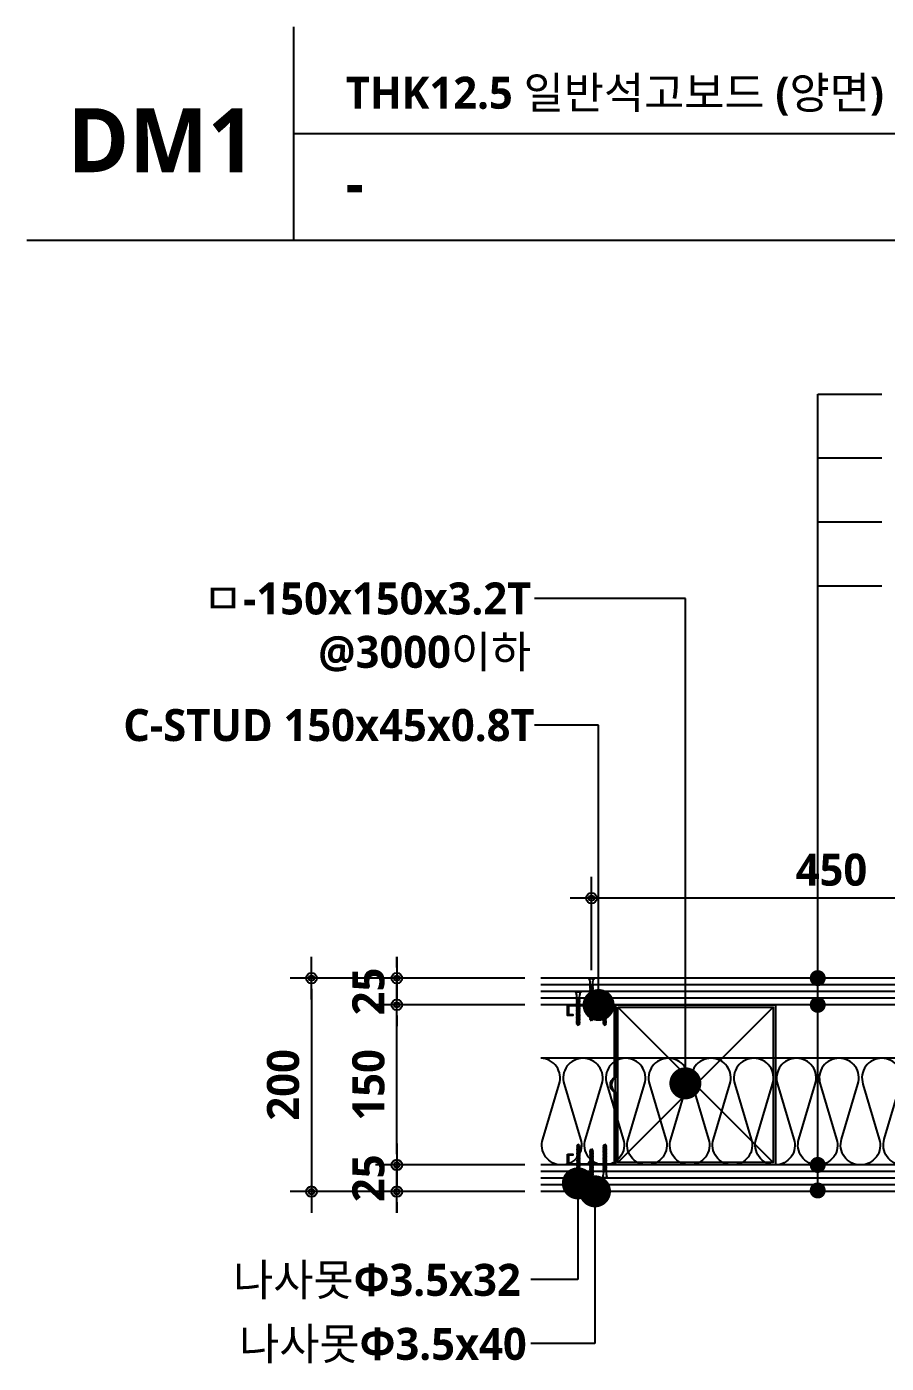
# Model space of a CAD drawing. Extents: x 200 to 24872, y 200 to 5740.
# Drawn here: x 17000 to 17806, y 4488 to 5740 of the extents above; entities that cross this region are included whole.
import ezdxf
from ezdxf.enums import TextEntityAlignment as Align

# ---------------------------------------------------------------- set-up
doc = ezdxf.new("R2010")
doc.units = 0
doc.header["$LTSCALE"] = 10
doc.header["$MEASUREMENT"] = 0
doc.header["$PDSIZE"] = -2
doc.layers.get('0').update_dxf_attribs({"linetype": 'CONTINUOUS'})
doc.layers.get('Defpoints').update_dxf_attribs({"color": 143, "linetype": 'CONTINUOUS'})
for name, color, linetype in [('A-ANNO-GRA1', 7, 'CONTINUOUS'), ('A-ANNO-LEAD', 4, 'CONTINUOUS'), ('A-ANNO-TEXT1', 7, 'CONTINUOUS'), ('A-DIM', 7, 'CONTINUOUS'), ('A-insul', 251, 'CONTINUOUS'), ('A-LEADER', 7, 'CONTINUOUS'), ('A-ST-AXIS-DIM', 7, 'CONTINUOUS'), ('A-STEEL', 7, 'CONTINUOUS'), ('A-STUD', 3, 'CONTINUOUS'), ('A-WALL-DRY', 7, 'CONTINUOUS'), ('나사못32', 8, 'CONTINUOUS'), ('나사못40', 8, 'CONTINUOUS')]:
    doc.layers.add(name, color=color, linetype=linetype)
doc.styles.add('2020음성 1차', font='NanumGothicBold.ttf')
doc.dimstyles.new('DLEADER', dxfattribs={"dimscale": 50, "dimtxt": 3, "dimasz": 3, "dimexe": 1, "dimexo": 8, "dimgap": 1, "dimtad": 1, "dimdec": 0, "dimrnd": 0.25, "dimdsep": 32, "dimtxsty": '2020음성 1차', "dimblk": 'DOT', "dimcen": 5, "dimclrd": 4, "dimclre": 4, "dimclrt": 3, "dimadec": 0, "dimazin": 0, "dimtfac": 1, "dimtdec": 0, "dimtix": 1, "dimtmove": 2, "dimatfit": 1, "dimldrblk": 'DOT', "dimfxl": 1, "dimarcsym": 0})
doc.dimstyles.new('RI-DOT-150', dxfattribs={"dimscale": 150, "dimtxt": 3, "dimasz": 1, "dimexe": 2, "dimexo": 2, "dimgap": 1, "dimtad": 1, "dimdec": 0, "dimzin": 9, "dimdsep": 46, "dimtxsty": '2020음성 1차', "dimcen": 0, "dimclrd": 256, "dimclre": 256, "dimclrt": 3, "dimadec": 0, "dimazin": 0, "dimtm": 1e-09, "dimtfac": 1, "dimtdec": 0, "dimtix": 1, "dimtmove": 2, "dimatfit": 3, "dimfxl": 1.25, "dimtolj": 1, "dimtzin": 0, "dimlwd": -1, "dimlwe": -1, "dimarcsym": 0})

# ---------------------------------------------------------------- blocks, each defined once
blk = doc.blocks.new('DIMDOT')
at = {"layer": 'A-DIM', "color": 7, "linetype": 'Continuous'}
blk.add_line((-2, 0), (2, 0), dxfattribs=at)
for radius in [0.5, 0.25]:
    blk.add_circle((0, 0), radius, dxfattribs=at)
blk = doc.blocks.new('*D73')
at = {"layer": 'A-ST-AXIS-DIM'}
for p, q in [((17467.00000028306, 4848.672318675352), (17247.00000029156, 4848.672318675352)), ((17267.00000029156, 4838.672318675352), (17267.00000029156, 4658.672318942699)), ((17467.00000028434, 4648.672318942699), (17247.00000029156, 4648.672318942699))]:
    blk.add_line(p, q, dxfattribs=at)
at = {"layer": 'Defpoints', "color": 0}
for p in [(17482.00000028306, 4848.672318675352), (17267.00000029156, 4648.672318942699), (17482.00000028434, 4648.672318942699)]:
    blk.add_point(p, dxfattribs=at)
at = {"layer": 'A-ST-AXIS-DIM', "linetype": 'ByBlock', "xscale": 10, "yscale": 10, "zscale": 10}
for p, rotation in [((17267.00000029156, 4848.672318675352), 90), ((17267.00000029156, 4648.672318942699), 270)]:
    blk.add_blockref('DIMDOT', p, dxfattribs=dict(at, rotation=rotation))
at = {"layer": 'A-ST-AXIS-DIM', "color": 3, "ltscale": 10, "insert": (17240.50852301883, 4748.672318809025), "char_height": 30, "attachment_point": 5, "rotation": 90, "style": '2020음성 1차'}
blk.add_mtext('\\A1;200', dxfattribs=at)
blk = doc.blocks.new('*D74')
at = {"layer": 'A-ST-AXIS-DIM'}
for p, q in [((17467.00000028693, 4823.672318675366), (17327.00000029156, 4823.672318675366)), ((17347.00000029156, 4683.672318942699), (17347.00000029156, 4813.672318675366)), ((17467.00000028621, 4673.672318942699), (17327.00000029156, 4673.672318942699))]:
    blk.add_line(p, q, dxfattribs=at)
at = {"layer": 'Defpoints', "color": 0}
for p in [(17347.00000029156, 4823.672318675366), (17482.00000028693, 4823.672318675366), (17482.00000028621, 4673.672318942699)]:
    blk.add_point(p, dxfattribs=at)
at = {"layer": 'A-ST-AXIS-DIM', "linetype": 'ByBlock', "xscale": 10, "yscale": 10, "zscale": 10}
for p, rotation in [((17347.00000029156, 4823.672318675366), 90), ((17347.00000029156, 4673.672318942699), 270)]:
    blk.add_blockref('DIMDOT', p, dxfattribs=dict(at, rotation=rotation))
at = {"layer": 'A-ST-AXIS-DIM', "color": 3, "ltscale": 10, "insert": (17320.50852301883, 4748.672318809033), "char_height": 30, "attachment_point": 5, "rotation": 90, "style": '2020음성 1차'}
blk.add_mtext('\\A1;150', dxfattribs=at)
blk = doc.blocks.new('*D75')
at = {"layer": 'A-ST-AXIS-DIM'}
for p, q in [((17347.00000029156, 4683.672318942685), (17347.00000029156, 4693.672318942685)), ((17467.00000028702, 4673.672318942685), (17327.00000029156, 4673.672318942685)), ((17347.00000029156, 4648.672318942699), (17347.00000029156, 4673.672318942685)), ((17467.00000028685, 4648.672318942699), (17327.00000029156, 4648.672318942699)), ((17347.00000029156, 4638.672318942699), (17347.00000029156, 4628.672318942699))]:
    blk.add_line(p, q, dxfattribs=at)
at = {"layer": 'Defpoints', "color": 0}
for p in [(17347.00000029156, 4673.672318942685), (17482.00000028702, 4673.672318942685), (17482.00000028685, 4648.672318942699)]:
    blk.add_point(p, dxfattribs=at)
at = {"layer": 'A-ST-AXIS-DIM', "linetype": 'ByBlock', "xscale": 10, "yscale": 10, "zscale": 10}
for p, rotation in [((17347.00000029156, 4673.672318942685), 270), ((17347.00000029156, 4648.672318942699), 90)]:
    blk.add_blockref('DIMDOT', p, dxfattribs=dict(at, rotation=rotation))
at = {"layer": 'A-ST-AXIS-DIM', "color": 3, "ltscale": 10, "insert": (17320.46590938247, 4661.172318942692), "char_height": 30, "attachment_point": 5, "rotation": 90, "style": '2020음성 1차'}
blk.add_mtext('\\A1;25', dxfattribs=at)
blk = doc.blocks.new('*D76')
at = {"layer": 'A-ST-AXIS-DIM'}
for p, q in [((17347.00000029156, 4858.672318675352), (17347.00000029156, 4868.672318675352)), ((17467.00000028702, 4848.672318675352), (17327.00000029156, 4848.672318675352)), ((17347.00000029156, 4823.672318675366), (17347.00000029156, 4848.672318675352)), ((17467.00000028685, 4823.672318675366), (17327.00000029156, 4823.672318675366)), ((17347.00000029156, 4813.672318675366), (17347.00000029156, 4803.672318675366))]:
    blk.add_line(p, q, dxfattribs=at)
at = {"layer": 'Defpoints', "color": 0}
for p in [(17347.00000029156, 4848.672318675352), (17482.00000028702, 4848.672318675352), (17482.00000028685, 4823.672318675366)]:
    blk.add_point(p, dxfattribs=at)
at = {"layer": 'A-ST-AXIS-DIM', "linetype": 'ByBlock', "xscale": 10, "yscale": 10, "zscale": 10}
for p, rotation in [((17347.00000029156, 4848.672318675352), 270), ((17347.00000029156, 4823.672318675366), 90)]:
    blk.add_blockref('DIMDOT', p, dxfattribs=dict(at, rotation=rotation))
at = {"layer": 'A-ST-AXIS-DIM', "color": 3, "ltscale": 10, "insert": (17320.46590938247, 4836.172318675359), "char_height": 30, "attachment_point": 5, "rotation": 90, "style": '2020음성 1차'}
blk.add_mtext('\\A1;25', dxfattribs=at)
blk = doc.blocks.new('*D78')
at = {"layer": 'A-ST-AXIS-DIM'}
for p, q in [((17529.48585798964, 4856.111153100814), (17529.48585798964, 4943.61115309353)), ((17979.48585798964, 4856.111153102946), (17979.48585798964, 4943.61115309353)), ((17969.48585798964, 4923.61115309353), (17539.48585798964, 4923.61115309353))]:
    blk.add_line(p, q, dxfattribs=at)
at = {"layer": 'Defpoints', "color": 0}
for p in [(17529.48585798964, 4923.61115309353), (17529.48585798964, 4841.111153100814), (17979.48585798964, 4841.111153102946)]:
    blk.add_point(p, dxfattribs=at)
at = {"layer": 'A-ST-AXIS-DIM', "linetype": 'ByBlock', "xscale": 10, "yscale": 10, "zscale": 10, "rotation": 180}
blk.add_blockref('DIMDOT', (17529.48585798964, 4923.61115309353), dxfattribs=at)
at = {"layer": 'A-ST-AXIS-DIM', "linetype": 'ByBlock', "xscale": 10, "yscale": 10, "zscale": 10}
blk.add_blockref('DIMDOT', (17979.48585798964, 4923.61115309353), dxfattribs=at)
at = {"layer": 'A-ST-AXIS-DIM', "color": 3, "ltscale": 10, "insert": (17754.48585798964, 4950.102630366257), "char_height": 30, "attachment_point": 5, "style": '2020음성 1차'}
blk.add_mtext('\\A1;450', dxfattribs=at)
blk = doc.blocks.new('_Dot')
at = {"color": 0, "lineweight": -2}
blk.add_line((-0.5, 0), (-1, 0), dxfattribs=at)
at = {"color": 0, "const_width": 0.5}
blk.add_lwpolyline([(-0.25, 0, 1), (0.25, 0, 1)], format="xyb", close=True, dxfattribs=at)
blk = doc.blocks.new('SYM-DOT')
at = {"layer": 'A-LEADER', "const_width": 7.5}
blk.add_lwpolyline([(-7.059022421001259, 1.842695543846275, 1), (0.4409775789987407, 1.842695543846275, 1)], format="xyb", close=True, dxfattribs=at)
blk = doc.blocks.new('kcc나사못40')
at = {"layer": '나사못40'}
for p, q in [((1.500000002384354, 38.49999986732496), (1.000000002384354, 38.19999986732496)), ((1.000000002384354, 38.19999986732496), (1.500000002384354, 37.89999986732496)), ((1.500000002384354, 38.49999986732496), (2.750000002384354, 39.99999986732496)), ((1.500000002384354, 38.49999986732496), (4.000000002384353, 37.89999986732496)), ((1.500000002384354, 37.89999986732496), (4.000000002384353, 37.29999986732497)), ((1.500000002384354, 37.89999986732495), (1.500000002384354, 37.19999986732496)), ((1.500000002384354, 37.89999986732495), (4.000000002384353, 37.89999986732496)), ((4.000000002384353, 38.59999986732497), (2.750000002384354, 39.99999986732496)), ((4.000000002384339, 38.59999986732497), (4.000000002384326, 37.89999986732496)), ((4.000000002384353, 37.89999986732496), (4.500000002384353, 37.59999986732497)), ((4.500000002384353, 37.59999986732497), (4.000000002384353, 37.29999986732497)), ((1.500000002384354, 37.19999986732496), (1.000000002384354, 36.89999986732496)), ((1.000000002384354, 36.89999986732496), (1.500000002384354, 36.59999986732497)), ((1.500000002384382, 35.89999986732498), (1.000000002384382, 35.59999986732497)), ((1.000000002384382, 35.59999986732497), (1.500000002384382, 35.29999986732498)), ((1.50000000238441, 34.599999867325), (1.00000000238441, 34.299999867325)), ((1.00000000238441, 34.299999867325), (1.50000000238441, 33.999999867325)), ((1.500000002384439, 33.29999986732501), (1.000000002384439, 32.99999986732502)), ((1.000000002384439, 32.99999986732502), (1.500000002384439, 32.69999986732502)), ((1.500000002384467, 31.99999986732503), (1.000000002384467, 31.69999986732503)), ((1.000000002384467, 31.69999986732503), (1.500000002384467, 31.39999986732504)), ((1.500000002384496, 30.69999986732505), (1.000000002384496, 30.39999986732505)), ((1.000000002384496, 30.39999986732505), (1.500000002384496, 30.09999986732506)), ((1.500000002384524, 29.39999986732507), (1.000000002384524, 29.09999986732507)), ((1.000000002384524, 29.09999986732507), (1.500000002384524, 28.79999986732507)), ((1.500000002384552, 28.09999986732508), (1.000000002384552, 27.79999986732509)), ((1.000000002384552, 27.79999986732509), (1.500000002384552, 27.49999986732509)), ((1.500000002384581, 26.7999998673251), (1.000000002384581, 26.4999998673251)), ((1.000000002384581, 26.4999998673251), (1.500000002384581, 26.19999986732511)), ((1.500000002384609, 25.49999986732512), (1.000000002384609, 25.19999986732512)), ((1.000000002384609, 25.19999986732512), (1.500000002384609, 24.89999986732512)), ((1.500000002384354, 37.19999986732496), (4.000000002384353, 36.59999986732497)), ((1.500000002384354, 36.59999986732497), (4.000000002384353, 35.99999986732497)), ((1.500000002384382, 36.59999986732497), (1.500000002384382, 35.89999986732496)), ((1.500000002384382, 36.59999986732497), (4.000000002384311, 36.59999986732497)), ((1.500000002384382, 35.89999986732498), (4.000000002384382, 35.29999986732498)), ((1.500000002384382, 35.29999986732498), (4.000000002384382, 34.69999986732498)), ((1.50000000238441, 35.29999986732498), (1.50000000238441, 34.59999986732498)), ((1.500000002384382, 35.29999986732498), (4.000000002384382, 35.29999986732498)), ((1.50000000238441, 34.599999867325), (4.00000000238441, 33.999999867325)), ((1.500000002384439, 33.999999867325), (1.500000002384439, 33.299999867325)), ((1.50000000238441, 33.999999867325), (4.00000000238441, 33.39999986732501)), ((1.500000002384439, 33.999999867325), (4.000000002384368, 33.999999867325)), ((1.500000002384439, 33.29999986732501), (4.000000002384439, 32.69999986732502)), ((1.500000002384439, 32.69999986732502), (4.000000002384439, 32.09999986732503)), ((1.500000002384467, 32.69999986732502), (1.500000002384467, 31.99999986732502)), ((1.500000002384467, 32.69999986732502), (4.000000002384439, 32.69999986732502)), ((1.500000002384467, 31.99999986732503), (4.000000002384467, 31.39999986732504)), ((1.500000002384496, 31.39999986732504), (1.500000002384496, 30.69999986732503)), ((1.500000002384467, 31.39999986732504), (4.000000002384467, 30.79999986732504)), ((1.500000002384496, 31.39999986732504), (4.000000002384425, 31.39999986732504)), ((1.500000002384496, 30.69999986732505), (4.000000002384496, 30.09999986732506)), ((1.500000002384496, 30.09999986732506), (4.000000002384496, 29.49999986732506)), ((1.500000002384524, 30.09999986732506), (1.500000002384524, 29.39999986732505)), ((1.500000002384524, 30.09999986732506), (4.000000002384454, 30.09999986732506)), ((1.500000002384524, 29.39999986732507), (4.000000002384524, 28.79999986732507)), ((1.500000002384552, 28.79999986732507), (1.500000002384552, 28.09999986732507)), ((1.500000002384524, 28.79999986732507), (4.000000002384524, 28.19999986732508)), ((1.500000002384552, 28.79999986732507), (4.000000002384481, 28.79999986732507)), ((1.500000002384552, 28.09999986732508), (4.000000002384552, 27.49999986732509)), ((1.500000002384552, 27.49999986732509), (4.000000002384552, 26.89999986732509)), ((1.500000002384581, 27.49999986732509), (1.500000002384581, 26.79999986732509)), ((1.500000002384581, 27.49999986732509), (4.00000000238451, 27.49999986732509)), ((1.500000002384581, 26.7999998673251), (4.000000002384581, 26.19999986732511)), ((1.500000002384609, 26.19999986732511), (1.500000002384609, 25.4999998673251)), ((1.500000002384581, 26.19999986732511), (4.000000002384581, 25.59999986732511)), ((1.500000002384609, 26.19999986732511), (4.000000002384538, 26.19999986732511)), ((1.500000002384609, 25.49999986732512), (4.000000002384609, 24.89999986732512)), ((4.000000002384326, 37.29999986732496), (4.000000002384311, 36.59999986732497)), ((4.000000002384353, 36.59999986732497), (4.500000002384353, 36.29999986732499)), ((4.500000002384353, 36.29999986732499), (4.000000002384353, 35.99999986732497)), ((4.000000002384353, 35.99999986732497), (4.000000002384339, 35.29999986732498)), ((4.000000002384382, 35.29999986732498), (4.500000002384382, 34.999999867325)), ((4.500000002384382, 34.999999867325), (4.000000002384382, 34.69999986732498)), ((4.000000002384382, 34.69999986732498), (4.000000002384368, 33.999999867325)), ((4.00000000238441, 33.999999867325), (4.50000000238441, 33.69999986732502)), ((4.50000000238441, 33.69999986732502), (4.00000000238441, 33.39999986732501)), ((4.00000000238441, 33.39999986732501), (4.000000002384396, 32.69999986732502)), ((4.000000002384439, 32.69999986732502), (4.500000002384438, 32.39999986732504)), ((4.500000002384438, 32.39999986732504), (4.000000002384439, 32.09999986732503)), ((4.000000002384439, 32.09999986732503), (4.000000002384425, 31.39999986732504)), ((4.000000002384467, 31.39999986732504), (4.500000002384467, 31.09999986732506)), ((4.500000002384467, 31.09999986732506), (4.000000002384467, 30.79999986732504)), ((4.000000002384467, 30.79999986732504), (4.000000002384454, 30.09999986732506)), ((4.000000002384496, 30.09999986732506), (4.500000002384496, 29.79999986732507)), ((4.500000002384496, 29.79999986732507), (4.000000002384496, 29.49999986732506)), ((4.000000002384496, 29.49999986732506), (4.000000002384481, 28.79999986732507)), ((4.000000002384524, 28.79999986732507), (4.500000002384523, 28.49999986732509)), ((4.500000002384523, 28.49999986732509), (4.000000002384524, 28.19999986732508)), ((4.000000002384524, 28.19999986732508), (4.00000000238451, 27.49999986732509)), ((4.000000002384552, 27.49999986732509), (4.500000002384552, 27.1999998673251)), ((4.500000002384552, 27.1999998673251), (4.000000002384552, 26.89999986732509)), ((4.000000002384552, 26.89999986732509), (4.000000002384538, 26.19999986732511)), ((4.000000002384581, 26.19999986732511), (4.500000002384581, 25.89999986732512)), ((4.500000002384581, 25.89999986732512), (4.000000002384581, 25.59999986732511)), ((4.000000002384581, 25.59999986732511), (4.000000002384566, 24.89999986732512)), ((1.500000002384638, 24.19999986732513), (1.000000002384638, 23.89999986732513)), ((1.000000002384638, 23.89999986732513), (1.500000002384638, 23.59999986732514)), ((1.500000002384666, 22.89999986732515), (1.000000002384666, 22.59999986732515)), ((1.000000002384666, 22.59999986732515), (1.500000002384666, 22.29999986732515)), ((1.500000002384695, 21.59999986732517), (1.000000002384695, 21.29999986732517)), ((1.000000002384695, 21.29999986732517), (1.500000002384695, 20.99999986732517)), ((1.500000002384723, 20.29999986732518), (1.000000002384723, 19.99999986732518)), ((1.000000002384723, 19.99999986732518), (1.500000002384723, 19.69999986732519)), ((1.500000002384751, 18.9999998673252), (1.000000002384751, 18.6999998673252)), ((1.000000002384751, 18.6999998673252), (1.500000002384751, 18.39999986732521)), ((1.50000000238478, 17.69999986732521), (1.00000000238478, 17.39999986732522)), ((1.00000000238478, 17.39999986732522), (1.50000000238478, 17.09999986732522)), ((1.500000002384808, 16.39999986732523), (1.000000002384808, 16.09999986732524)), ((1.000000002384808, 16.09999986732524), (1.500000002384808, 15.79999986732524)), ((1.500000002384837, 15.09999986732525), (1.000000002384837, 14.79999986732525)), ((1.000000002384837, 14.79999986732525), (1.500000002384837, 14.49999986732526)), ((1.500000002384865, 13.79999986732527), (1.000000002384865, 13.49999986732527)), ((1.000000002384865, 13.49999986732527), (1.500000002384865, 13.19999986732527)), ((1.500000002384609, 24.89999986732512), (4.000000002384609, 24.29999986732513)), ((1.500000002384638, 24.89999986732512), (1.500000002384638, 24.19999986732512)), ((1.500000002384638, 24.89999986732512), (4.000000002384566, 24.89999986732512)), ((1.500000002384638, 24.19999986732513), (4.000000002384638, 23.59999986732514)), ((1.500000002384666, 23.59999986732514), (1.500000002384666, 22.89999986732514)), ((1.500000002384638, 23.59999986732514), (4.000000002384638, 22.99999986732514)), ((1.500000002384666, 23.59999986732514), (4.000000002384596, 23.59999986732514)), ((1.500000002384666, 22.89999986732515), (4.000000002384666, 22.29999986732515)), ((1.500000002384666, 22.29999986732515), (4.000000002384666, 21.69999986732516)), ((1.500000002384695, 22.29999986732515), (1.500000002384695, 21.59999986732515)), ((1.500000002384666, 22.29999986732515), (4.000000002384623, 22.29999986732515)), ((1.500000002384695, 21.59999986732517), (4.000000002384695, 20.99999986732517)), ((1.500000002384723, 20.99999986732517), (1.500000002384723, 20.29999986732517)), ((1.500000002384695, 20.99999986732517), (4.000000002384695, 20.39999986732518)), ((1.500000002384695, 20.99999986732517), (4.000000002384695, 20.99999986732517)), ((1.500000002384723, 20.29999986732518), (4.000000002384724, 19.69999986732519)), ((1.500000002384723, 19.69999986732519), (4.000000002384724, 19.09999986732519)), ((1.500000002384751, 19.69999986732519), (1.500000002384751, 18.99999986732519)), ((1.500000002384751, 19.69999986732519), (4.000000002384724, 19.69999986732519)), ((1.500000002384751, 18.9999998673252), (4.000000002384751, 18.39999986732521)), ((1.50000000238478, 18.39999986732521), (1.50000000238478, 17.6999998673252)), ((1.500000002384751, 18.39999986732521), (4.000000002384751, 17.79999986732521)), ((1.50000000238478, 18.39999986732521), (4.000000002384709, 18.39999986732521)), ((1.50000000238478, 17.69999986732521), (4.00000000238478, 17.09999986732522)), ((1.50000000238478, 17.09999986732522), (4.00000000238478, 16.49999986732523)), ((1.500000002384808, 17.09999986732522), (1.500000002384808, 16.39999986732522)), ((1.50000000238478, 17.09999986732522), (4.000000002384737, 17.09999986732522)), ((1.500000002384808, 16.39999986732523), (4.000000002384808, 15.79999986732524)), ((1.500000002384837, 15.79999986732524), (1.500000002384837, 15.09999986732523)), ((1.500000002384808, 15.79999986732524), (4.000000002384808, 15.19999986732524)), ((1.500000002384837, 15.79999986732524), (4.000000002384766, 15.79999986732524)), ((1.500000002384837, 15.09999986732525), (4.000000002384836, 14.49999986732526)), ((1.500000002384837, 14.49999986732526), (4.000000002384836, 13.89999986732526)), ((1.500000002384865, 14.49999986732526), (1.500000002384865, 13.79999986732525)), ((1.500000002384865, 14.49999986732526), (4.000000002384794, 14.49999986732526)), ((1.500000002384865, 13.79999986732527), (4.000000002384866, 13.19999986732527)), ((1.500000002384894, 13.19999986732527), (1.500000002384894, 12.49999986732527)), ((1.500000002384865, 13.19999986732527), (4.000000002384866, 12.59999986732528)), ((1.500000002384894, 13.19999986732527), (4.000000002384823, 13.19999986732527)), ((4.000000002384609, 24.89999986732512), (4.500000002384608, 24.59999986732514)), ((4.500000002384608, 24.59999986732514), (4.000000002384609, 24.29999986732513)), ((4.000000002384609, 24.29999986732513), (4.000000002384596, 23.59999986732514)), ((4.000000002384638, 23.59999986732514), (4.500000002384637, 23.29999986732516)), ((4.500000002384637, 23.29999986732516), (4.000000002384638, 22.99999986732514)), ((4.000000002384638, 22.99999986732514), (4.000000002384623, 22.29999986732515)), ((4.000000002384666, 22.29999986732515), (4.500000002384666, 21.99999986732517)), ((4.500000002384666, 21.99999986732517), (4.000000002384666, 21.69999986732516)), ((4.000000002384666, 21.69999986732516), (4.000000002384652, 20.99999986732517)), ((4.000000002384695, 20.99999986732517), (4.500000002384695, 20.69999986732519)), ((4.500000002384695, 20.69999986732519), (4.000000002384695, 20.39999986732518)), ((4.000000002384695, 20.39999986732518), (4.00000000238468, 19.69999986732519)), ((4.000000002384724, 19.69999986732519), (4.500000002384723, 19.39999986732521)), ((4.500000002384723, 19.39999986732521), (4.000000002384724, 19.09999986732519)), ((4.000000002384724, 19.09999986732519), (4.000000002384709, 18.39999986732521)), ((4.000000002384751, 18.39999986732521), (4.500000002384751, 18.09999986732522)), ((4.500000002384751, 18.09999986732522), (4.000000002384751, 17.79999986732521)), ((4.000000002384751, 17.79999986732521), (4.000000002384737, 17.09999986732522)), ((4.00000000238478, 17.09999986732522), (4.50000000238478, 16.79999986732524)), ((4.50000000238478, 16.79999986732524), (4.00000000238478, 16.49999986732523)), ((4.00000000238478, 16.49999986732523), (4.000000002384766, 15.79999986732524)), ((4.000000002384808, 15.79999986732524), (4.500000002384809, 15.49999986732526)), ((4.500000002384809, 15.49999986732526), (4.000000002384808, 15.19999986732524)), ((4.000000002384808, 15.19999986732524), (4.000000002384794, 14.49999986732526)), ((4.000000002384836, 14.49999986732526), (4.500000002384836, 14.19999986732527)), ((4.500000002384836, 14.19999986732527), (4.000000002384836, 13.89999986732526)), ((4.000000002384836, 13.89999986732526), (4.000000002384823, 13.19999986732527)), ((4.000000002384866, 13.19999986732527), (4.500000002384866, 12.89999986732529)), ((4.500000002384866, 12.89999986732529), (4.000000002384866, 12.59999986732528)), ((4.000000002384866, 12.59999986732528), (4.000000002384851, 11.89999986732529)), ((2.384354e-09, 0.3999998673249578), (5.500000002384354, 0.3999998673249578)), ((2.384354e-09, -1.326750407e-07), (2.384354e-09, 0.3999998673249578)), ((1.500000002384894, 12.49999986732528), (1.000000002384894, 12.19999986732529)), ((1.000000002384894, 12.19999986732529), (1.500000002384894, 11.89999986732529)), ((1.500000002384922, 11.1999998673253), (1.000000002384922, 10.8999998673253)), ((1.000000002384922, 10.8999998673253), (1.500000002384922, 10.59999986732531)), ((1.50000000238495, 9.89999986732532), (1.00000000238495, 9.599999867325323)), ((1.00000000238495, 9.599999867325323), (1.50000000238495, 9.299999867325324)), ((1.500000002384979, 8.599999867325337), (1.000000002384979, 8.29999986732534)), ((1.000000002384979, 8.29999986732534), (1.500000002384979, 7.999999867325343)), ((1.500000002385007, 7.299999867325353), (1.000000002385007, 6.999999867325357)), ((1.000000002385007, 6.999999867325357), (1.500000002385007, 6.699999867325361)), ((1.500000002384894, 12.49999986732528), (4.000000002384893, 11.89999986732529)), ((1.500000002384894, 11.89999986732529), (4.000000002384893, 11.2999998673253)), ((1.500000002384922, 11.89999986732529), (1.500000002384922, 11.19999986732529)), ((1.500000002384922, 11.89999986732529), (4.000000002384851, 11.89999986732529)), ((1.500000002384922, 11.1999998673253), (4.000000002384922, 10.59999986732531)), ((1.50000000238495, 10.59999986732531), (1.50000000238495, 9.899999867325308)), ((1.500000002384922, 10.59999986732531), (4.000000002384922, 9.999999867325315)), ((1.50000000238495, 10.59999986732531), (4.000000002384879, 10.59999986732531)), ((1.50000000238495, 9.89999986732532), (4.00000000238495, 9.299999867325324)), ((1.50000000238495, 9.299999867325324), (4.00000000238495, 8.699999867325332)), ((1.500000002384979, 9.299999867325324), (1.500000002384979, 8.599999867325323)), ((1.500000002384979, 9.299999867325324), (4.000000002384908, 9.299999867325324)), ((1.500000002384979, 8.599999867325337), (4.000000002384978, 7.999999867325343)), ((1.500000002385007, 7.999999867325343), (1.500000002385007, 7.299999867325339)), ((1.500000002384979, 7.999999867325343), (4.000000002384978, 7.399999867325348)), ((1.500000002384979, 7.999999867325343), (4.000000002384978, 7.999999867325343)), ((1.500000002385007, 7.299999867325353), (4.000000002385007, 6.699999867325361)), ((1.500000002385007, 6.699999867325361), (4.000000002385007, 6.099999867325366)), ((1.500000002385007, 6.699999867325361), (4.000000002384965, 6.699999867325361)), ((1.500000002385007, 6.699999867325361), (1.500000002385021, 5.399999867325383)), ((4.000000002384893, 11.89999986732529), (4.500000002384893, 11.59999986732531)), ((4.500000002384893, 11.59999986732531), (4.000000002384893, 11.2999998673253)), ((4.000000002384893, 11.2999998673253), (4.000000002384879, 10.59999986732531)), ((4.000000002384922, 10.59999986732531), (4.500000002384922, 10.29999986732532)), ((4.500000002384922, 10.29999986732532), (4.000000002384922, 9.999999867325315)), ((4.000000002384922, 9.999999867325315), (4.000000002384908, 9.299999867325324)), ((4.00000000238495, 9.299999867325324), (4.50000000238495, 8.999999867325341)), ((4.50000000238495, 8.999999867325341), (4.00000000238495, 8.699999867325332)), ((4.00000000238495, 8.699999867325332), (4.000000002384936, 7.999999867325343)), ((4.000000002384978, 7.999999867325343), (4.500000002384978, 7.699999867325361)), ((4.500000002384978, 7.699999867325361), (4.000000002384978, 7.399999867325348)), ((4.000000002384978, 7.399999867325348), (4.000000002384965, 6.699999867325361)), ((4.000000002385007, 6.699999867325361), (4.500000002385007, 6.399999867325377)), ((4.500000002385007, 6.399999867325377), (4.000000002385007, 6.099999867325366)), ((4.000000002385007, 6.099999867325366), (4.000000002384994, 5.399999867325377)), ((5.500000002384354, -1.326750407e-07), (5.500000002384354, 0.3999998673249578)), ((2.384354e-09, -1.326750407e-07), (5.500000002384354, -1.326750407e-07))]:
    blk.add_line(p, q, dxfattribs=at)
at = {"layer": '나사못40', "extrusion": (0, 0, -1)}
blk.add_ellipse((2.384354e-09, 5.399999867325377), major_axis=(0, -5.000000000000417), ratio=0.299999999999847, start_param=4.712388980384689, end_param=6.283185307179585, dxfattribs=at)
at = {"layer": '나사못40'}
blk.add_ellipse((5.500000002384354, 5.399999867325377), major_axis=(0, -5.000000000000417), ratio=0.299999999999847, start_param=4.712388980384689, end_param=6.283185307179585, dxfattribs=at)
blk = doc.blocks.new('kcc나사못32')
at = {"layer": '나사못32'}
for p, q in [((1.500005058944225, 29.89999868441373), (1.000005058944225, 29.59999868436717)), ((1.000005058944225, 29.59999868436717), (1.500005058944225, 29.2999986843206)), ((1.500005058944225, 28.59999868436716), (1.000005058944225, 28.2999986843206)), ((1.000005058944225, 28.2999986843206), (1.500005058944225, 27.99999868427403)), ((1.500005058944225, 27.2999986843206), (1.000005058944225, 26.99999868427403)), ((1.000005058944225, 26.99999868427403), (1.500005058944225, 26.69999868422747)), ((1.500005058944225, 25.99999868427403), (1.000005058944225, 25.69999868422747)), ((1.000005058944225, 25.69999868422747), (1.500005058944225, 25.39999868441373)), ((1.500005058944225, 30.59999868436717), (2.750005058944225, 31.99999868427403)), ((1.500005058944225, 30.59999868436717), (1.500005058944225, 29.89999868441373)), ((4.000005058944225, 30.49999868427403), (1.500005058944225, 29.89999868441373)), ((4.000005058944225, 29.89999868441373), (1.500005058944225, 29.89999868441373)), ((4.000005058944225, 29.89999868441373), (1.500005058944225, 29.2999986843206)), ((1.500005058944225, 29.2999986843206), (1.500005058944225, 28.59999868436716)), ((4.000005058944225, 29.19999868422747), (1.500005058944225, 28.59999868436716)), ((4.000005058944225, 28.59999868436716), (1.500005058944225, 28.59999868436716)), ((4.000005058944225, 28.59999868436716), (1.500005058944225, 27.99999868427403)), ((1.500005058944225, 27.99999868427403), (1.500005058944225, 27.2999986843206)), ((4.000005058944225, 27.89999868441373), (1.500005058944225, 27.2999986843206)), ((4.000005058944225, 27.2999986843206), (1.500005058944225, 27.2999986843206)), ((4.000005058944225, 27.2999986843206), (1.500005058944225, 26.69999868422747)), ((1.500005058944225, 26.69999868422747), (1.500005058944225, 25.99999868427403)), ((4.000005058944225, 26.59999868436717), (1.500005058944225, 25.99999868427403)), ((4.000005058944225, 25.99999868427403), (1.500005058944225, 25.99999868427403)), ((4.000005058944225, 25.99999868427403), (1.500005058944225, 25.39999868441373)), ((1.500005058944225, 25.39999868441373), (1.500005058944225, 24.69999868422747)), ((4.000005058944225, 25.2999986843206), (1.500005058944225, 24.69999868422747)), ((4.000005058944225, 30.49999868427403), (2.750005058944225, 31.99999868427403)), ((4.000005058944225, 30.49999868427403), (4.500005058944224, 30.19999868422747)), ((4.500005058944224, 30.19999868422747), (4.000005058944225, 29.89999868441373)), ((4.000005058944225, 29.89999868441373), (4.000005058944225, 29.19999868422747)), ((4.000005058944225, 29.19999868422747), (4.500005058944224, 28.89999868441373)), ((4.500005058944224, 28.89999868441373), (4.000005058944225, 28.59999868436716)), ((4.000005058944225, 28.59999868436716), (4.000005058944225, 27.89999868441373)), ((4.000005058944225, 27.89999868441373), (4.500005058944224, 27.59999868436717)), ((4.500005058944224, 27.59999868436717), (4.000005058944225, 27.2999986843206)), ((4.000005058944225, 27.2999986843206), (4.000005058944225, 26.59999868436717)), ((4.000005058944225, 26.59999868436717), (4.500005058944224, 26.2999986843206)), ((4.500005058944224, 26.2999986843206), (4.000005058944225, 25.99999868427403)), ((4.000005058944225, 25.99999868427403), (4.000005058944225, 25.2999986843206)), ((4.000005058944225, 25.2999986843206), (4.500005058944224, 24.99999868427404)), ((1.500005058944225, 24.69999868422747), (1.000005058944225, 24.39999868441373)), ((1.000005058944225, 24.39999868441373), (1.500005058944225, 24.09999868436717)), ((1.500005058944225, 23.39999868441373), (1.000005058944225, 23.09999868436717)), ((1.000005058944225, 23.09999868436717), (1.500005058944225, 22.7999986843206)), ((1.500005058944225, 22.09999868436717), (1.000005058944225, 21.7999986843206)), ((1.000005058944225, 21.7999986843206), (1.500005058944225, 21.49999868427403)), ((1.500005058944225, 20.7999986843206), (1.000005058944225, 20.49999868427403)), ((1.000005058944225, 20.49999868427403), (1.500005058944225, 20.19999868422747)), ((1.500005058944225, 19.49999868427403), (1.000005058944225, 19.19999868422747)), ((1.000005058944225, 19.19999868422747), (1.500005058944225, 18.89999868441373)), ((1.500005058944225, 18.19999868422747), (1.000005058944225, 17.89999868441373)), ((1.000005058944225, 17.89999868441373), (1.500005058944225, 17.59999868436716)), ((1.500005058944225, 16.89999868441373), (1.000005058944225, 16.59999868436716)), ((1.000005058944225, 16.59999868436716), (1.500005058944225, 16.2999986843206)), ((1.500005058944225, 15.59999868436716), (1.000005058944225, 15.2999986843206)), ((1.000005058944225, 15.2999986843206), (1.500005058944225, 14.99999868427403)), ((1.500005058944225, 14.2999986843206), (1.000005058944225, 13.99999868427403)), ((1.000005058944225, 13.99999868427403), (1.500005058944225, 13.69999868422747)), ((1.500005058944225, 12.99999868427403), (1.000005058944225, 12.69999868422746)), ((1.000005058944225, 12.69999868422746), (1.500005058944225, 12.39999868441373)), ((4.000005058944225, 24.69999868422747), (1.500005058944225, 24.69999868422747)), ((4.000005058944225, 24.69999868422747), (1.500005058944225, 24.09999868436717)), ((1.500005058944225, 24.09999868436717), (1.500005058944225, 23.39999868441373)), ((4.000005058944225, 23.99999868427403), (1.500005058944225, 23.39999868441373)), ((4.000005058944225, 23.39999868441373), (1.500005058944225, 23.39999868441373)), ((4.000005058944225, 23.39999868441373), (1.500005058944225, 22.7999986843206)), ((1.500005058944225, 22.7999986843206), (1.500005058944225, 22.09999868436717)), ((4.000005058944225, 22.69999868422747), (1.500005058944225, 22.09999868436717)), ((4.000005058944225, 22.09999868436717), (1.500005058944225, 22.09999868436717)), ((4.000005058944225, 22.09999868436717), (1.500005058944225, 21.49999868427403)), ((1.500005058944225, 21.49999868427403), (1.500005058944225, 20.7999986843206)), ((4.000005058944225, 21.39999868441373), (1.500005058944225, 20.7999986843206)), ((4.000005058944225, 20.7999986843206), (1.500005058944225, 20.7999986843206)), ((4.000005058944225, 20.7999986843206), (1.500005058944225, 20.19999868422747)), ((1.500005058944225, 20.19999868422747), (1.500005058944225, 19.49999868427403)), ((4.000005058944225, 20.09999868436716), (1.500005058944225, 19.49999868427403)), ((4.000005058944225, 19.49999868427403), (1.500005058944225, 19.49999868427403)), ((4.000005058944225, 19.49999868427403), (1.500005058944225, 18.89999868441373)), ((1.500005058944225, 18.89999868441373), (1.500005058944225, 18.19999868422747)), ((4.000005058944225, 18.7999986843206), (1.500005058944225, 18.19999868422747)), ((4.000005058944225, 18.19999868422747), (1.500005058944225, 18.19999868422747)), ((4.000005058944225, 18.19999868422747), (1.500005058944225, 17.59999868436716)), ((1.500005058944225, 17.59999868436716), (1.500005058944225, 16.89999868441373)), ((4.000005058944225, 17.49999868427403), (1.500005058944225, 16.89999868441373)), ((4.000005058944225, 16.89999868441373), (1.500005058944225, 16.89999868441373)), ((4.000005058944225, 16.89999868441373), (1.500005058944225, 16.2999986843206)), ((1.500005058944225, 16.2999986843206), (1.500005058944225, 15.59999868436716)), ((4.000005058944225, 16.19999868422747), (1.500005058944225, 15.59999868436716)), ((4.000005058944225, 15.59999868436716), (1.500005058944225, 15.59999868436716)), ((4.000005058944225, 15.59999868436716), (1.500005058944225, 14.99999868427403)), ((1.500005058944225, 14.99999868427403), (1.500005058944225, 14.2999986843206)), ((4.000005058944225, 14.89999868441373), (1.500005058944225, 14.2999986843206)), ((4.000005058944225, 14.2999986843206), (1.500005058944225, 14.2999986843206)), ((4.000005058944225, 14.2999986843206), (1.500005058944225, 13.69999868422747)), ((1.500005058944225, 13.69999868422747), (1.500005058944225, 12.99999868427403)), ((4.000005058944225, 13.59999868436716), (1.500005058944225, 12.99999868427403)), ((4.000005058944225, 12.99999868427403), (1.500005058944225, 12.99999868427403)), ((4.000005058944225, 12.99999868427403), (1.500005058944225, 12.39999868441373)), ((4.500005058944224, 24.99999868427404), (4.000005058944225, 24.69999868422747)), ((4.000005058944225, 24.69999868422747), (4.000005058944225, 23.99999868427403)), ((4.000005058944225, 23.99999868427403), (4.500005058944224, 23.69999868422747)), ((4.500005058944224, 23.69999868422747), (4.000005058944225, 23.39999868441373)), ((4.000005058944225, 23.39999868441373), (4.000005058944225, 22.69999868422747)), ((4.000005058944225, 22.69999868422747), (4.500005058944224, 22.39999868441373)), ((4.500005058944224, 22.39999868441373), (4.000005058944225, 22.09999868436717)), ((4.000005058944225, 22.09999868436717), (4.000005058944225, 21.39999868441373)), ((4.000005058944225, 21.39999868441373), (4.500005058944224, 21.09999868436716)), ((4.500005058944224, 21.09999868436716), (4.000005058944225, 20.7999986843206)), ((4.000005058944225, 20.7999986843206), (4.000005058944225, 20.09999868436716)), ((4.000005058944225, 20.09999868436716), (4.500005058944224, 19.7999986843206)), ((4.500005058944224, 19.7999986843206), (4.000005058944225, 19.49999868427403)), ((4.000005058944225, 19.49999868427403), (4.000005058944225, 18.7999986843206)), ((4.000005058944225, 18.7999986843206), (4.500005058944224, 18.49999868427403)), ((4.500005058944224, 18.49999868427403), (4.000005058944225, 18.19999868422747)), ((4.000005058944225, 18.19999868422747), (4.000005058944225, 17.49999868427403)), ((4.000005058944225, 17.49999868427403), (4.500005058944224, 17.19999868422746)), ((4.500005058944224, 17.19999868422746), (4.000005058944225, 16.89999868441373)), ((4.000005058944225, 16.89999868441373), (4.000005058944225, 16.19999868422747)), ((4.000005058944225, 16.19999868422747), (4.500005058944224, 15.89999868441373)), ((4.500005058944224, 15.89999868441373), (4.000005058944225, 15.59999868436716)), ((4.000005058944225, 15.59999868436716), (4.000005058944225, 14.89999868441373)), ((4.000005058944225, 14.89999868441373), (4.500005058944224, 14.59999868436716)), ((4.500005058944224, 14.59999868436716), (4.000005058944225, 14.2999986843206)), ((4.000005058944225, 14.2999986843206), (4.000005058944225, 13.59999868436716)), ((4.000005058944225, 13.59999868436716), (4.500005058944224, 13.2999986843206)), ((4.500005058944224, 13.2999986843206), (4.000005058944225, 12.99999868427403)), ((4.000005058944225, 12.99999868427403), (4.000005058944225, 12.2999986843206)), ((5.0589442253e-06, -1.3157259673e-06), (5.0589442253e-06, 0.3999986844137311)), ((5.500005058944224, 0.3999986844137311), (5.0589442253e-06, 0.3999986844137311)), ((1.500005058944225, 11.69999868422746), (1.000005058944225, 11.39999868441373)), ((1.000005058944225, 11.39999868441373), (1.500005058944225, 11.09999868436716)), ((1.500005058944225, 10.39999868441373), (1.000005058944225, 10.09999868436716)), ((1.000005058944225, 10.09999868436716), (1.500005058944225, 9.799998684320597)), ((1.500005058944225, 9.099998684367165), (1.000005058944225, 8.799998684320597)), ((1.000005058944225, 8.799998684320597), (1.500005058944225, 8.499998684274033)), ((1.500005058944225, 7.799998684320598), (1.000005058944225, 7.499998684274032)), ((1.000005058944225, 7.499998684274032), (1.500005058944225, 7.199998684227466)), ((1.500005058944225, 6.499998684274032), (1.000005058944225, 6.199998684227466)), ((1.000005058944225, 6.199998684227466), (1.500005058944225, 5.899998684413731)), ((1.500005058944225, 12.39999868441373), (1.500005058944225, 11.69999868422746)), ((4.000005058944225, 12.2999986843206), (1.500005058944225, 11.69999868422746)), ((4.000005058944225, 11.69999868422746), (1.500005058944225, 11.69999868422746)), ((4.000005058944225, 11.69999868422746), (1.500005058944225, 11.09999868436716)), ((1.500005058944225, 11.09999868436716), (1.500005058944225, 10.39999868441373)), ((4.000005058944225, 10.99999868427403), (1.500005058944225, 10.39999868441373)), ((4.000005058944225, 10.39999868441373), (1.500005058944225, 10.39999868441373)), ((4.000005058944225, 10.39999868441373), (1.500005058944225, 9.799998684320597)), ((1.500005058944225, 9.799998684320597), (1.500005058944225, 9.099998684367165)), ((4.000005058944225, 9.699998684227467), (1.500005058944225, 9.099998684367165)), ((4.000005058944225, 9.099998684367165), (1.500005058944225, 9.099998684367165)), ((4.000005058944225, 9.099998684367165), (1.500005058944225, 8.499998684274033)), ((1.500005058944225, 8.499998684274033), (1.500005058944225, 7.799998684320598)), ((4.000005058944225, 8.399998684413731), (1.500005058944225, 7.799998684320598)), ((4.000005058944225, 7.799998684320598), (1.500005058944225, 7.799998684320598)), ((4.000005058944225, 7.799998684320598), (1.500005058944225, 7.199998684227466)), ((1.500005058944225, 7.199998684227466), (1.500005058944225, 6.499998684274032)), ((4.000005058944225, 7.099998684367164), (1.500005058944225, 6.499998684274032)), ((4.000005058944225, 6.499998684274032), (1.500005058944225, 6.499998684274032)), ((4.000005058944225, 6.499998684274032), (1.500005058944225, 5.899998684413731)), ((1.500005058944225, 5.899998684413731), (1.500005058944225, 5.399998684413731)), ((4.000005058944225, 12.2999986843206), (4.500005058944224, 11.99999868427403)), ((4.500005058944224, 11.99999868427403), (4.000005058944225, 11.69999868422746)), ((4.000005058944225, 11.69999868422746), (4.000005058944225, 10.99999868427403)), ((4.000005058944225, 10.99999868427403), (4.500005058944224, 10.69999868422746)), ((4.500005058944224, 10.69999868422746), (4.000005058944225, 10.39999868441373)), ((4.000005058944225, 10.39999868441373), (4.000005058944225, 9.699998684227467)), ((4.000005058944225, 9.699998684227467), (4.500005058944224, 9.399998684413733)), ((4.500005058944224, 9.399998684413733), (4.000005058944225, 9.099998684367165)), ((4.000005058944225, 9.099998684367165), (4.000005058944225, 8.399998684413731)), ((4.000005058944225, 8.399998684413731), (4.500005058944224, 8.099998684367165)), ((4.500005058944224, 8.099998684367165), (4.000005058944225, 7.799998684320598)), ((4.000005058944225, 7.799998684320598), (4.000005058944225, 7.099998684367164)), ((4.000005058944225, 7.099998684367164), (4.500005058944224, 6.799998684320598)), ((4.500005058944224, 6.799998684320598), (4.000005058944225, 6.499998684274032)), ((4.000005058944225, 6.499998684274032), (4.000005058944225, 5.399998684413731)), ((5.500005058944224, -1.3157259673e-06), (5.500005058944224, 0.3999986844137311)), ((5.500005058944224, -1.3157259673e-06), (5.0589442253e-06, -1.3157259673e-06))]:
    blk.add_line(p, q, dxfattribs=at)
at = {"layer": '나사못32', "extrusion": (0, 0, -1)}
blk.add_ellipse((5.0589442253e-06, 5.399998684413731), major_axis=(1.549203e-10, 5), ratio=0.3, start_param=1.570796326785601, end_param=3.141592653486512, dxfattribs=at)
at = {"layer": '나사못32'}
blk.add_ellipse((5.500005058944224, 5.399998684413731), major_axis=(2.59983e-11, 5), ratio=0.3, start_param=1.570796326796456, end_param=3.141592653607123, dxfattribs=at)

msp = doc.modelspace()

# ---------------------------------------------------------------- linework, layer by layer
at = {"layer": 'A-ANNO-GRA1'}
for p, q in [((17250, 5740), (17250, 5540)), ((17250, 5640), (18394.96539622545, 5639.999999999985)), ((17000, 5540), (24094.96539622545, 5540))]:
    msp.add_line(p, q, dxfattribs=at)
at = {"layer": 'A-ANNO-LEAD'}
for p, q in [((17801.6031599784, 5335.759025250321), (17741.60315997837, 5335.759025250314)), ((17801.6031599784, 5275.759025250343), (17741.60315997837, 5275.759025250329)), ((17801.6031599784, 5215.759025250358), (17741.60315997837, 5215.759025250343))]:
    msp.add_line(p, q, dxfattribs=at)
at = {"layer": 'A-insul'}
msp.add_line((18482.00000031097, 4773.672318917379), (17482.00000000262, 4773.672318942699), dxfattribs=at)
msp.add_lwpolyline([(17821.66000030843, 4673.672318934096, -0.509267), (17804.00000030905, 4697.912318934544), (17819.32000031036, 4749.432318934157, 0.509267), (17801.66000031097, 4773.672318934603, 0.509267), (17783.98000031035, 4749.432318935051), (17799.30000030905, 4697.912318934663, -0.509267), (17781.64000030843, 4673.67231893511, -0.509267), (17763.98000030905, 4697.912318935557), (17779.30000031035, 4749.43231893517, 0.509267), (17761.64000031097, 4773.672318935616, 0.509267), (17743.96000031036, 4749.432318936064), (17759.28000030905, 4697.912318935676, -0.509267), (17741.62000030843, 4673.672318936123, -0.509267), (17723.96000030905, 4697.91231893657), (17739.28000031035, 4749.432318936183, 0.509267), (17721.62000031097, 4773.672318936629, 0.509267), (17703.94000031035, 4749.432318937077), (17719.26000030905, 4697.912318936689, -0.509267), (17701.60000030843, 4673.672318937136, -0.509267), (17683.94000030905, 4697.912318937583), (17699.26000031035, 4749.432318937196, 0.509267), (17681.60000031097, 4773.672318937643, 0.509267), (17663.92000031035, 4749.43231893809), (17679.24000030904, 4697.912318937702, -0.509267), (17661.58000030843, 4673.672318938149, -0.509267), (17643.92000030904, 4697.912318938596), (17659.24000031035, 4749.432318938209, 0.509267), (17641.58000031097, 4773.672318938656, 0.509267), (17623.90000031035, 4749.432318939103), (17639.22000030905, 4697.912318938716, -0.509267), (17621.56000030843, 4673.672318939162, -0.509267), (17603.90000030905, 4697.91231893961), (17619.22000031035, 4749.432318939223, 0.509267), (17601.56000031096, 4773.672318939669, 0.509267), (17583.88000031035, 4749.432318940117), (17599.20000030904, 4697.912318939729, -0.509267), (17581.54000030843, 4673.672318940176, -0.509267), (17563.88000030904, 4697.912318940623), (17579.20000031035, 4749.432318940236, 0.509267), (17561.54000031096, 4773.672318940682, 0.509267), (17543.86000031035, 4749.43231894113), (17559.18000030905, 4697.912318940742, -0.509267), (17541.52000030843, 4673.672318941189, -0.509267), (17523.86000030905, 4697.912318941636), (17539.18000031035, 4749.432318941249, 0.509267), (17521.52000031096, 4773.672318941695, 0.509267), (17503.84000031035, 4749.432318942143), (17519.16000030904, 4697.912318941755, -0.509267), (17501.50000030843, 4673.672318942202, -0.509267), (17483.84000030904, 4697.912318942649), (17499.16000031035, 4749.432318942262, 0.5008046422207529), (17482.00000000262, 4773.666026458072)], format="xyb", dxfattribs=at)
at = {"layer": 'A-STEEL'}
for p, q in [((17554.30000000013, 4821.372318675465), (17699.70000000174, 4675.972318675475)), ((17554.30000000012, 4675.972318675468), (17699.70000000176, 4821.372318675472))]:
    msp.add_line(p, q, dxfattribs=at)
for points in [[(17552.00000000009, 4823.672318675468), (17702.0000000018, 4823.672318675475), (17702.00000000179, 4673.672318675473), (17552.00000000007, 4673.672318675465)], [(17554.30000000013, 4821.372318675465), (17699.70000000176, 4821.372318675472), (17699.70000000174, 4675.972318675475), (17554.30000000012, 4675.972318675468)]]:
    msp.add_lwpolyline(points, close=True, dxfattribs=at)
at = {"layer": 'A-STUD'}
msp.add_lwpolyline([(17507.00000000032, 4683.672318675352), (17512.00000000032, 4683.672318675352), (17512.00000000032, 4682.672318675352), (17508.00000000032, 4682.672318675352), (17508.00000000032, 4674.672318675352), (17526.14589802953, 4674.672318675468, -0.7453559925022097), (17532.85410196366, 4674.672318675468), (17551.00000000032, 4674.672318675468), (17551.00000000023, 4741.606912323245, -0.5427831433433274), (17551.00000000009, 4755.73772502775), (17551.00000000009, 4822.672318675468), (17532.85410196343, 4822.672318675468, -0.7453559925022097), (17526.1458980293, 4822.672318675468), (17508.00000000009, 4822.672318675352), (17508.00000000009, 4814.672318675352), (17512.00000000009, 4814.672318675352), (17512.00000000009, 4813.672318675352), (17507.00000000009, 4813.672318675352), (17507.00000000009, 4823.672318675352), (17527.00000000009, 4823.672318675468, 0.9999999999999998), (17532.00000000009, 4823.672318675468), (17552.00000000009, 4823.672318675468), (17552.00000000009, 4755.172318675468, 0.5899974568373595), (17552.00000000017, 4742.172318675613), (17552.00000000032, 4673.672318675468), (17532.00000000032, 4673.672318675468, 0.9999999999999998), (17527.00000000032, 4673.672318675468), (17507.00000000032, 4673.672318675352)], format="xyb", close=True, dxfattribs=at)
at = {"layer": 'A-WALL-DRY'}
for p, q in [((18482.00000030836, 4848.672318700672), (17482.00000000009, 4848.672318675352)), ((18482.00000030844, 4842.422318699099), (17482.00000000009, 4842.4223186991)), ((18482.00000030867, 4836.172318700672), (17482.00000000029, 4836.172318675366)), ((18482.00000030844, 4829.922318699099), (17482.00000000009, 4829.9223186991)), ((18482.00000030844, 4823.672318700672), (17482.00000000009, 4823.672318675352)), ((18482.00000030844, 4673.672318917379), (17482.00000000009, 4673.672318942699)), ((18482.00000030836, 4667.422318915866), (17482.00000000009, 4667.422318915866)), ((18482.00000030867, 4661.172318917379), (17482.00000000029, 4661.172318942685)), ((18482.00000030836, 4654.922318915866), (17482.00000000009, 4654.922318915866)), ((18482.00000030836, 4648.672318917379), (17482.00000000009, 4648.672318942699))]:
    msp.add_line(p, q, dxfattribs=at)

# ---------------------------------------------------------------- block references
at = {"layer": 'A-ANNO-LEAD'}
for p in [(17744.91218239936, 4846.82962313811), (17744.91218239706, 4821.829623138125), (17744.91218239936, 4671.829623392245)]:
    msp.add_blockref('SYM-DOT', p, dxfattribs=at)
at = {"layer": '나사못32', "rotation": 180.0000000002085}
msp.add_blockref('kcc나사못32', (17519.82295407398, 4836.172317360601), dxfattribs=at)
at = {"layer": '나사못32', "xscale": -1}
for p, rotation in [((17539.17704592741, 4836.172317360601), 180), ((17519.82295407398, 4661.17232025745), 359.9999999997914)]:
    msp.add_blockref('kcc나사못32', p, dxfattribs=dict(at, rotation=rotation))
at = {"layer": '나사못32'}
msp.add_blockref('kcc나사못32', (17539.17704592741, 4661.17232025745), dxfattribs=at)
at = {"layer": '나사못40', "extrusion": (0, 0, -1), "zscale": -1, "rotation": 180}
msp.add_blockref('kcc나사못40', (-17526.74999999779, 4848.672318543948), dxfattribs=at)
at = {"layer": '나사못40', "extrusion": (0, 0, -1), "xscale": -1, "zscale": -1}
msp.add_blockref('kcc나사못40', (-17526.74999999779, 4648.672319074103), dxfattribs=at)

# ---------------------------------------------------------------- texts
at = {"layer": 'A-ANNO-TEXT1', "style": '2020음성 1차'}
for s, height, p in [('THK12.5 일반석고보드 (양면)', 30, (17299.06269286599, 5663.185062437115)), ('-', 40, (17299.06269286599, 5573.185062437129))]:
    msp.add_text(s, height=height, dxfattribs=at).set_placement(p)
msp.add_text('DM1', height=60, dxfattribs=at).set_placement((17126.36086649614, 5603.668528207898), align=Align.CENTER)
for s, p in [('ㅁ-150x150x3.2T', (17473.02948462873, 5204.376047250436)), ('@3000이하', (17473.02948462873, 5154.376047250429)), ('C-STUD 150x45x0.8T', (17476.16940618693, 5085.75902522682)), ('나사못Φ3.5x32', (17463.22221214283, 4566.02561935116)), ('나사못Φ3.5x40', (17468.81833285128, 4506.059814946115))]:
    msp.add_text(s, height=30, dxfattribs=at).set_placement(p, align=Align.MIDDLE_RIGHT)

# ---------------------------------------------------------------- dimensions: what is measured, and where the dimension line sits
at = {"layer": 'A-ST-AXIS-DIM'}
for base, p1, p2, angle, picture, middle in [((17529.48585798964, 4923.61115309353), (17979.48585798964, 4841.111153102946), (17529.48585798964, 4841.111153100814), 180, '*D78', (17754.48585798964, 4950.102630366257)), ((17267.00000029156, 4648.672318942699), (17482.00000028306, 4848.672318675352), (17482.00000028434, 4648.672318942699), 270, '*D73', (17240.50852301883, 4748.672318809025)), ((17347.00000029156, 4848.672318675352), (17482.00000028685, 4823.672318675366), (17482.00000028702, 4848.672318675352), 90, '*D76', (17320.46590938247, 4836.172318675359)), ((17347.00000029156, 4823.672318675366), (17482.00000028621, 4673.672318942699), (17482.00000028693, 4823.672318675366), 90, '*D74', (17320.50852301883, 4748.672318809033)), ((17347.00000029156, 4673.672318942685), (17482.00000028685, 4648.672318942699), (17482.00000028702, 4673.672318942685), 90, '*D75', (17320.46590938247, 4661.172318942692))]:
    dim = msp.add_linear_dim(base=base, p1=p1, p2=p2, angle=angle, dimstyle='RI-DOT-150', override={"dimscale": 10, "dimexo": 1.5, "dimlunit": 6, "dimblk1": 'DIMDOT', "dimblk2": 'DIMDOT', "dimsah": 1}, dxfattribs=at)
    dim.commit()
    dim.dimension.update_dxf_attribs({"geometry": picture, "text_midpoint": middle})

# ---------------------------------------------------------------- leaders
at = {"layer": 'A-ANNO-LEAD'}
for points, override in [([(17741.60315997837, 4649.75299924938), (17741.60315997837, 5395.759025250314), (17801.60315997837, 5395.759025250314)], {"dimscale": 10, "dimasz": 1.5, "dimclrd": 7}), ([(17617.51051222367, 4750.115796010483), (17617.51051222367, 5204.376047250451), (17476.16940618693, 5204.376047250436)], {"dimscale": 10, "dimclrd": 7}), ([(17536.16940618696, 4823.469969907659), (17536.16940618693, 5085.75902522682), (17476.16940618693, 5085.75902522682)], {"dimscale": 10, "dimclrd": 7}), ([(17516.7265192465, 4656.410784263629), (17516.72651924644, 4566.410784265929), (17472.77414436225, 4566.410784265812)], {"dimscale": 10, "dimclrd": 7}), ([(17532.77414436237, 4648.930364765045), (17532.77414436225, 4506.410784265812), (17472.77414436225, 4506.410784265645)], {"dimscale": 10, "dimclrd": 7})]:
    msp.add_leader(points, dimstyle='DLEADER', override=override, dxfattribs=at)

doc.saveas('drawing.dxf')
